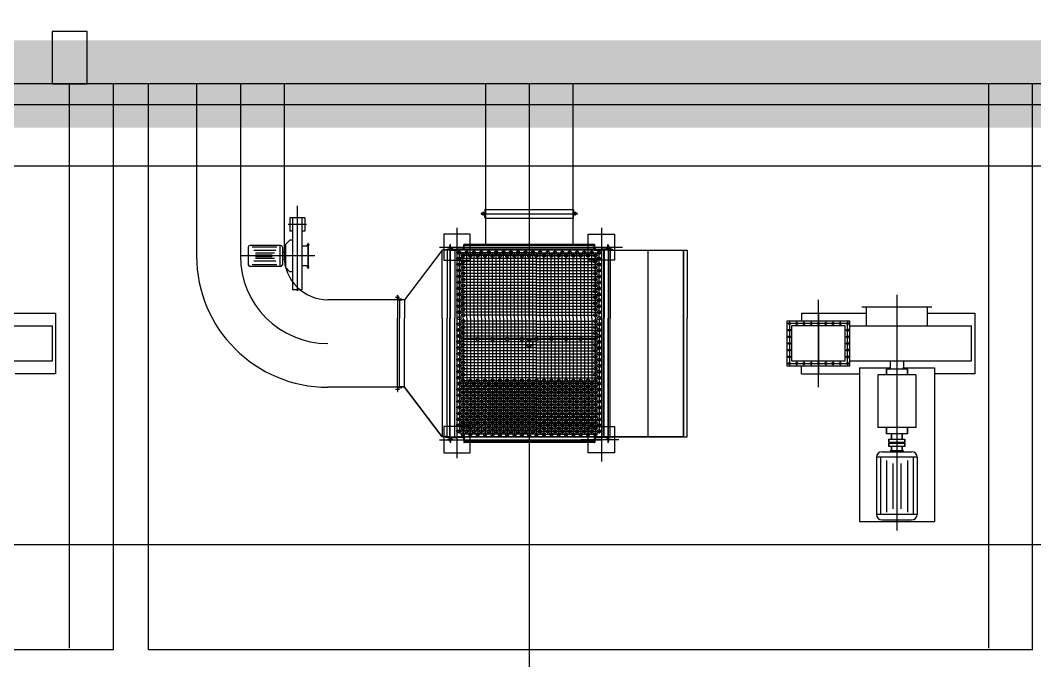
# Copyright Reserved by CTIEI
# Model space of a CAD drawing. Header units: metres. Extents: x -170 to 1091, y -90 to 504.
# Drawn here: x 188.39 to 199.98, y 76.11 to 83.43 of the extents above; entities that cross this region are included whole.
import ezdxf

# ---------------------------------------------------------------- set-up
doc = ezdxf.new("R2010")
doc.units = ezdxf.units.M
for name, pattern in [('PF_CENTER', [400, 250, -50, 50, -50]), ('PF_DASHED', [150, 100, -50]), ('PF_DIVIDE', [250, 100, -50, 0, -50, 0, -50])]:
    doc.linetypes.add(name, pattern=pattern)
for name, color, linetype in [('01', 7, 'CONTINUOUS'), ('02', 1, 'CONTINUOUS'), ('04', 2, 'PF_DASHED'), ('05', 4, 'PF_CENTER'), ('07', 6, 'PF_DIVIDE'), ('TKX', 3, 'CONTINUOUS')]:
    doc.layers.add(name, color=color, linetype=linetype)

msp = doc.modelspace()

# ---------------------------------------------------------------- linework, layer by layer
for p, q in [((198.8, 80.148, 0), (198, 80.148, 0)), ((198.05, 80.148, 0), (198.05, 79.935, 0)), ((198.75, 79.935, 0), (198.75, 80.148, 0)), ((187.364, 79.935, 0), (188.754, 79.935, 0)), ((197.864, 79.935, 0), (199.254, 79.935, 0)), ((198.325, 79.535, 0), (198.325, 79.442, 0)), ((198.475, 79.535, 0), (198.475, 79.442, 0)), ((198.52, 79.442, 0), (198.28, 79.442, 0)), ((198.28, 79.376, 0), (198.28, 79.442, 0)), ((198.28, 79.442, 0), (198.28, 79.376, 0)), ((198.325, 79.442, 0), (198.325, 79.465, 0)), ((198.475, 79.442, 0), (198.475, 79.465, 0)), ((198.52, 79.376, 0), (198.52, 79.442, 0)), ((198.52, 79.442, 0), (198.52, 79.376, 0)), ((198.182, 79.376, 0), (198.182, 78.777, 0)), ((198.617, 79.376, 0), (198.182, 79.376, 0)), ((198.617, 79.376, 0), (198.617, 78.777, 0)), ((198.617, 78.777, 0), (198.182, 78.777, 0)), ((198.28, 78.777, 0), (198.28, 78.704, 0)), ((198.28, 78.704, 0), (198.28, 78.777, 0)), ((198.52, 78.704, 0), (198.28, 78.704, 0)), ((198.34, 78.704, 0), (198.34, 78.642, 0)), ((198.34, 78.642, 0), (198.34, 78.704, 0)), ((198.46, 78.704, 0), (198.46, 78.642, 0)), ((198.46, 78.642, 0), (198.46, 78.704, 0)), ((198.52, 78.777, 0), (198.52, 78.704, 0)), ((198.52, 78.704, 0), (198.52, 78.777, 0)), ((198.31, 78.642, 0), (198.49, 78.642, 0)), ((198.31, 78.603, 0), (198.31, 78.642, 0)), ((198.31, 78.642, 0), (198.31, 78.603, 0)), ((198.49, 78.603, 0), (198.31, 78.603, 0)), ((198.31, 78.558, 0), (198.31, 78.597, 0)), ((198.31, 78.597, 0), (198.31, 78.558, 0)), ((198.31, 78.597, 0), (198.49, 78.597, 0)), ((198.34, 78.603, 0), (198.34, 78.597, 0)), ((198.34, 78.597, 0), (198.34, 78.603, 0)), ((198.46, 78.603, 0), (198.46, 78.597, 0)), ((198.46, 78.597, 0), (198.46, 78.603, 0)), ((198.49, 78.603, 0), (198.49, 78.642, 0)), ((198.49, 78.642, 0), (198.49, 78.603, 0)), ((198.49, 78.558, 0), (198.49, 78.597, 0)), ((198.49, 78.597, 0), (198.49, 78.558, 0)), ((198.231, 78.499, 0), (198.569, 78.499, 0)), ((198.49, 78.558, 0), (198.31, 78.558, 0)), ((198.34, 78.558, 0), (198.34, 78.51, 0)), ((198.34, 78.51, 0), (198.34, 78.558, 0)), ((198.46, 78.558, 0), (198.46, 78.51, 0)), ((198.46, 78.51, 0), (198.46, 78.558, 0)), ((198.632, 78.436, 0), (198.168, 78.436, 0)), ((198.168, 78.436, 0), (198.168, 77.782, 0)), ((198.632, 78.436, 0), (198.632, 77.782, 0)), ((198.632, 77.782, 0), (198.168, 77.782, 0)), ((198.231, 77.719, 0), (198.569, 77.719, 0))]:
    msp.add_line(p, q)
at = {"ltscale": 8}
for p, q in [((193.593, 79.791, 0), (193.463, 79.791, 0)), ((193.593, 79.781, 0), (193.463, 79.781, 0)), ((193.761, 79.791, 0), (193.631, 79.791, 0)), ((193.761, 79.781, 0), (193.631, 79.781, 0)), ((193.929, 79.791, 0), (193.799, 79.791, 0)), ((193.929, 79.781, 0), (193.799, 79.781, 0)), ((194.097, 79.791, 0), (193.967, 79.791, 0)), ((194.097, 79.781, 0), (193.967, 79.781, 0)), ((194.265, 79.791, 0), (194.135, 79.791, 0)), ((194.265, 79.781, 0), (194.135, 79.781, 0)), ((194.433, 79.791, 0), (194.303, 79.791, 0)), ((194.433, 79.781, 0), (194.303, 79.781, 0)), ((194.601, 79.791, 0), (194.471, 79.791, 0)), ((194.601, 79.781, 0), (194.471, 79.781, 0)), ((194.769, 79.791, 0), (194.639, 79.791, 0)), ((194.769, 79.781, 0), (194.639, 79.781, 0)), ((194.937, 79.791, 0), (194.807, 79.791, 0)), ((194.937, 79.781, 0), (194.807, 79.781, 0))]:
    msp.add_line(p, q, dxfattribs=at)
at = {"linetype": 'Continuous', "const_width": 1, "elevation": 0}
msp.add_lwpolyline([(165.7, 127.024), (280.5, 127.024), (280.5, 82.699), (165.7, 82.699)], close=True, dxfattribs=at)
at = {"elevation": 0}
msp.add_lwpolyline([(198.323, 78.51), (198.323, 78.499), (198.477, 78.499), (198.477, 78.51)], close=True, dxfattribs=at)
at = {"ltscale": 50}
msp.add_circle((194.2, 79.735, 0), 0.0358, dxfattribs=at)
for centre, start, end in [((198.231, 78.436, 0), 90, 180), ((198.569, 78.436, 0), 0, 90), ((198.231, 77.782, 0), 180, 270)]:
    msp.add_arc(centre, 0.063, start, end)
at = {"layer": '01', "ltscale": 8}
for p, q in [((190.4, 82.699, 0), (190.4, 80.735, 0)), ((191.4, 82.699, 0), (191.4, 80.735, 0)), ((193.7, 82.699, 0), (193.7, 80.867, 0)), ((194.7, 82.699, 0), (194.7, 80.867, 0)), ((193.694, 81.261, 0), (193.694, 81.229, 0)), ((193.7, 81.267, 0), (194.702, 81.267, 0)), ((194.706, 81.261, 0), (194.706, 81.229, 0)), ((191.636, 81.169, 0), (191.465, 81.169, 0)), ((191.465, 81.169, 0), (191.465, 81.018, 0)), ((191.495, 81.169, 0), (191.495, 80.348, 0)), ((191.604, 81.169, 0), (191.604, 80.348, 0)), ((191.636, 81.169, 0), (191.636, 81.018, 0)), ((193.65, 81.217, 0), (194.75, 81.217, 0)), ((193.7, 81.217, 0), (193.65, 81.217, 0)), ((193.7, 81.217, 0), (193.65, 81.217, 0)), ((193.656, 81.223, 0), (193.688, 81.223, 0)), ((193.656, 81.211, 0), (193.688, 81.211, 0)), ((193.694, 81.173, 0), (193.694, 81.205, 0)), ((193.7, 81.167, 0), (194.702, 81.167, 0)), ((194.7, 81.217, 0), (194.75, 81.217, 0)), ((194.7, 81.217, 0), (194.75, 81.217, 0)), ((194.706, 81.173, 0), (194.706, 81.205, 0)), ((194.744, 81.223, 0), (194.712, 81.223, 0)), ((194.744, 81.211, 0), (194.712, 81.211, 0)), ((191.495, 81.018, 0), (191.465, 81.018, 0)), ((191.495, 81.018, 0), (191.465, 81.018, 0)), ((191.636, 81.018, 0), (191.604, 81.018, 0)), ((191.415, 80.865, 0), (191.465, 80.915, 0)), ((191.495, 80.915, 0), (191.465, 80.915, 0)), ((193.225, 80.985, 0), (193.225, 80.685, 0)), ((193.525, 80.985, 0), (193.225, 80.985, 0)), ((193.525, 80.685, 0), (193.525, 80.985, 0)), ((194.875, 80.685, 0), (194.875, 80.985, 0)), ((194.875, 80.985, 0), (195.175, 80.985, 0)), ((195.175, 80.985, 0), (195.175, 80.685, 0)), ((190.991, 80.835, 0), (190.991, 80.635, 0)), ((191.36, 80.855, 0), (191.011, 80.855, 0)), ((191.35, 80.855, 0), (191.35, 80.615, 0)), ((191.381, 80.835, 0), (191.381, 80.635, 0)), ((191.415, 80.775, 0), (191.381, 80.775, 0)), ((191.415, 80.865, 0), (191.415, 80.605, 0)), ((191.676, 80.847, 0), (191.604, 80.847, 0)), ((191.672, 80.877, 0), (191.672, 80.593, 0)), ((191.676, 80.877, 0), (191.672, 80.877, 0)), ((191.676, 80.877, 0), (191.676, 80.593, 0)), ((193.204, 80.802, 0), (192.774, 80.235, 0)), ((193.205, 80.799, 0), (192.775, 80.232, 0)), ((193.244, 80.802, 0), (193.204, 80.802, 0)), ((193.205, 80.024, 0), (193.205, 80.799, 0)), ((193.264, 80.799, 0), (193.205, 80.799, 0)), ((193.294, 80.802, 0), (193.244, 80.802, 0)), ((193.249, 80.807, 0), (193.284, 80.807, 0)), ((193.264, 80.802, 0), (193.264, 80.024, 0)), ((193.289, 80.847, 0), (193.289, 80.813, 0)), ((193.294, 80.802, 0), (193.294, 80.852, 0)), ((193.294, 80.814, 0), (193.294, 80.024, 0)), ((193.297, 80.802, 0), (193.297, 80.867, 0)), ((193.297, 80.814, 0), (193.297, 80.024, 0)), ((193.297, 80.802, 0), (193.377, 80.802, 0)), ((193.306, 80.82, 0), (193.302, 80.863, 0)), ((193.316, 80.811, 0), (193.377, 80.811, 0)), ((193.35, 80.814, 0), (193.35, 80.024, 0)), ((193.438, 80.811, 0), (193.377, 80.811, 0)), ((193.457, 80.802, 0), (193.377, 80.802, 0)), ((193.448, 80.82, 0), (193.452, 80.863, 0)), ((194.943, 80.867, 0), (193.457, 80.867, 0)), ((193.457, 80.802, 0), (193.457, 80.867, 0)), ((194.943, 80.855, 0), (193.457, 80.855, 0)), ((194.943, 80.811, 0), (193.457, 80.811, 0)), ((194.943, 80.802, 0), (193.457, 80.802, 0)), ((194.943, 80.802, 0), (194.943, 80.867, 0)), ((194.943, 80.802, 0), (195.023, 80.802, 0)), ((194.952, 80.82, 0), (194.948, 80.863, 0)), ((194.962, 80.811, 0), (195.023, 80.811, 0)), ((195.084, 80.811, 0), (195.023, 80.811, 0)), ((195.103, 80.802, 0), (195.023, 80.802, 0)), ((195.05, 80.802, 0), (195.05, 80.024, 0)), ((195.094, 80.82, 0), (195.098, 80.863, 0)), ((195.103, 80.802, 0), (195.103, 80.867, 0)), ((195.103, 80.814, 0), (195.103, 80.024, 0)), ((195.106, 80.802, 0), (195.106, 80.852, 0)), ((195.106, 80.814, 0), (195.106, 80.024, 0)), ((195.106, 80.802, 0), (195.156, 80.802, 0)), ((195.111, 80.847, 0), (195.111, 80.813, 0)), ((195.151, 80.807, 0), (195.117, 80.807, 0)), ((195.126, 80.802, 0), (195.126, 80.024, 0)), ((195.126, 80.799, 0), (195.963, 80.799, 0)), ((195.156, 80.802, 0), (196.006, 80.802, 0)), ((195.556, 80.799, 0), (195.556, 78.671, 0)), ((195.963, 78.668, 0), (195.963, 80.802, 0)), ((195.966, 78.668, 0), (195.966, 80.802, 0)), ((196.006, 80.802, 0), (196.006, 80.024, 0)), ((191.415, 80.695, 0), (191.381, 80.695, 0)), ((193.225, 80.685, 0), (193.525, 80.685, 0)), ((195.175, 80.685, 0), (194.875, 80.685, 0)), ((191.36, 80.615, 0), (191.011, 80.615, 0)), ((191.415, 80.605, 0), (191.465, 80.555, 0)), ((191.495, 80.555, 0), (191.465, 80.555, 0)), ((191.676, 80.623, 0), (191.604, 80.623, 0)), ((191.676, 80.593, 0), (191.672, 80.593, 0)), ((191.604, 80.348, 0), (191.495, 80.348, 0)), ((192.774, 80.235, 0), (191.9, 80.235, 0)), ((192.694, 80.235, 0), (192.694, 80.285, 0)), ((192.694, 80.235, 0), (192.694, 80.024, 0)), ((192.694, 80.235, 0), (192.744, 80.235, 0)), ((192.774, 80.235, 0), (192.694, 80.235, 0)), ((192.699, 80.28, 0), (192.699, 80.246, 0)), ((192.739, 80.24, 0), (192.705, 80.24, 0)), ((192.719, 80.235, 0), (192.719, 80.024, 0)), ((192.775, 80.232, 0), (192.719, 80.232, 0)), ((192.774, 80.232, 0), (192.774, 80.024, 0)), ((188.25, 80.08, 0), (188.79, 80.08, 0)), ((188.79, 80.08, 0), (188.79, 79.39, 0)), ((197.31, 80.08, 0), (197.31, 79.99, 0)), ((197.31, 80.08, 0), (198.05, 80.08, 0)), ((198.75, 80.08, 0), (199.29, 80.08, 0)), ((199.29, 80.08, 0), (199.29, 79.39, 0)), ((192.694, 79.235, 0), (192.694, 80.024, 0)), ((192.719, 79.235, 0), (192.719, 80.024, 0)), ((192.774, 79.235, 0), (192.774, 80.024, 0)), ((193.205, 80.024, 0), (193.205, 78.671, 0)), ((193.264, 78.668, 0), (193.264, 80.024, 0)), ((193.294, 78.668, 0), (193.294, 80.024, 0)), ((193.297, 78.668, 0), (193.297, 80.024, 0)), ((193.35, 78.668, 0), (193.35, 80.024, 0)), ((195.05, 78.668, 0), (195.05, 80.024, 0)), ((195.103, 78.668, 0), (195.103, 80.024, 0)), ((195.106, 78.668, 0), (195.106, 80.024, 0)), ((195.126, 78.668, 0), (195.126, 80.024, 0)), ((196.006, 78.668, 0), (196.006, 80.024, 0)), ((197.864, 79.99, 0), (197.144, 79.99, 0)), ((197.144, 79.99, 0), (197.144, 79.48, 0)), ((197.864, 79.48, 0), (197.864, 79.99, 0)), ((188.754, 79.535, 0), (188.754, 79.935, 0)), ((197.81, 79.935, 0), (197.198, 79.935, 0)), ((197.198, 79.935, 0), (197.198, 79.535, 0)), ((197.81, 79.535, 0), (197.81, 79.935, 0)), ((199.254, 79.535, 0), (199.254, 79.935, 0)), ((197.198, 79.535, 0), (197.81, 79.535, 0)), ((188.79, 79.39, 0), (188.329, 79.39, 0)), ((197.144, 79.48, 0), (197.864, 79.48, 0)), ((197.31, 79.39, 0), (197.31, 79.48, 0)), ((197.31, 79.39, 0), (197.972, 79.39, 0)), ((197.972, 79.458, 0), (197.972, 77.7, 0)), ((197.972, 79.458, 0), (198.325, 79.458, 0)), ((198.475, 79.458, 0), (198.829, 79.458, 0)), ((198.829, 79.458, 0), (198.829, 77.7, 0)), ((199.29, 79.39, 0), (198.829, 79.39, 0)), ((192.774, 79.235, 0), (191.9, 79.235, 0)), ((192.694, 79.235, 0), (192.694, 79.185, 0)), ((192.774, 79.235, 0), (192.694, 79.235, 0)), ((192.694, 79.235, 0), (192.744, 79.235, 0)), ((192.699, 79.19, 0), (192.699, 79.225, 0)), ((192.739, 79.23, 0), (192.705, 79.23, 0)), ((192.775, 79.238, 0), (192.719, 79.238, 0)), ((193.204, 78.668, 0), (192.774, 79.235, 0)), ((193.205, 78.671, 0), (192.775, 79.238, 0)), ((193.225, 78.785, 0), (193.225, 78.485, 0)), ((193.525, 78.785, 0), (193.225, 78.785, 0)), ((193.525, 78.485, 0), (193.525, 78.785, 0)), ((194.875, 78.485, 0), (194.875, 78.785, 0)), ((194.875, 78.785, 0), (195.175, 78.785, 0)), ((195.175, 78.785, 0), (195.175, 78.485, 0)), ((193.244, 78.668, 0), (193.204, 78.668, 0)), ((193.264, 78.671, 0), (193.205, 78.671, 0)), ((193.294, 78.668, 0), (193.244, 78.668, 0)), ((193.249, 78.663, 0), (193.284, 78.663, 0)), ((193.289, 78.623, 0), (193.289, 78.658, 0)), ((193.294, 78.668, 0), (193.294, 78.618, 0)), ((193.297, 78.668, 0), (193.377, 78.668, 0)), ((193.297, 78.668, 0), (193.297, 78.603, 0)), ((193.306, 78.651, 0), (193.302, 78.608, 0)), ((193.316, 78.66, 0), (193.377, 78.66, 0)), ((193.457, 78.668, 0), (193.377, 78.668, 0)), ((193.438, 78.66, 0), (193.377, 78.66, 0)), ((193.448, 78.651, 0), (193.452, 78.608, 0)), ((195.405, 78.668, 0), (193.457, 78.668, 0)), ((193.457, 78.668, 0), (193.457, 78.603, 0)), ((194.943, 78.665, 0), (193.457, 78.665, 0)), ((194.943, 78.615, 0), (193.457, 78.615, 0)), ((194.943, 78.603, 0), (193.457, 78.603, 0)), ((194.943, 78.668, 0), (195.023, 78.668, 0)), ((194.943, 78.668, 0), (194.943, 78.603, 0)), ((194.952, 78.651, 0), (194.948, 78.608, 0)), ((194.962, 78.66, 0), (195.023, 78.66, 0)), ((195.103, 78.668, 0), (195.023, 78.668, 0)), ((195.084, 78.66, 0), (195.023, 78.66, 0)), ((195.094, 78.651, 0), (195.098, 78.608, 0)), ((195.103, 78.668, 0), (195.103, 78.603, 0)), ((195.106, 78.668, 0), (195.156, 78.668, 0)), ((195.106, 78.668, 0), (195.106, 78.618, 0)), ((195.111, 78.623, 0), (195.111, 78.658, 0)), ((195.151, 78.663, 0), (195.117, 78.663, 0)), ((195.126, 78.671, 0), (195.963, 78.671, 0)), ((195.156, 78.668, 0), (196.006, 78.668, 0)), ((193.225, 78.485, 0), (193.525, 78.485, 0)), ((195.175, 78.485, 0), (194.875, 78.485, 0)), ((197.972, 77.7, 0), (198.829, 77.7, 0))]:
    msp.add_line(p, q, dxfattribs=at)
at = {"layer": '01'}
for p, q in [((187.364, 79.535, 0), (188.754, 79.535, 0)), ((197.864, 79.535, 0), (199.254, 79.535, 0))]:
    msp.add_line(p, q, dxfattribs=at)
at = {"layer": '01', "ltscale": 8}
for centre, radius in [((193.402, 80.772, 0), 0.02), ((193.486, 80.772, 0), 0.02), ((193.57, 80.772, 0), 0.02), ((193.654, 80.772, 0), 0.02), ((193.738, 80.772, 0), 0.02), ((193.822, 80.772, 0), 0.02), ((193.906, 80.772, 0), 0.02), ((193.99, 80.772, 0), 0.02), ((194.074, 80.772, 0), 0.02), ((194.158, 80.772, 0), 0.02), ((194.242, 80.772, 0), 0.02), ((194.326, 80.772, 0), 0.02), ((194.41, 80.772, 0), 0.02), ((194.494, 80.772, 0), 0.02), ((194.578, 80.772, 0), 0.02), ((194.662, 80.772, 0), 0.02), ((194.746, 80.772, 0), 0.02), ((194.83, 80.772, 0), 0.02), ((194.914, 80.772, 0), 0.02), ((194.998, 80.772, 0), 0.02), ((193.402, 80.704, 0), 0.02), ((193.444, 80.738, 0), 0.02), ((193.444, 80.67, 0), 0.02), ((193.528, 80.738, 0), 0.02), ((193.612, 80.738, 0), 0.02), ((193.696, 80.738, 0), 0.02), ((193.78, 80.738, 0), 0.02), ((193.864, 80.738, 0), 0.02), ((193.948, 80.738, 0), 0.02), ((194.032, 80.738, 0), 0.02), ((194.116, 80.738, 0), 0.02), ((194.2, 80.738, 0), 0.02), ((194.284, 80.738, 0), 0.02), ((194.368, 80.738, 0), 0.02), ((194.452, 80.738, 0), 0.02), ((194.536, 80.738, 0), 0.02), ((194.62, 80.738, 0), 0.02), ((194.704, 80.738, 0), 0.02), ((194.788, 80.738, 0), 0.02), ((194.872, 80.738, 0), 0.02), ((194.956, 80.738, 0), 0.02), ((194.956, 80.67, 0), 0.02), ((194.998, 80.704, 0), 0.02), ((193.402, 80.636, 0), 0.02), ((193.402, 80.568, 0), 0.02), ((193.444, 80.602, 0), 0.02), ((193.444, 80.534, 0), 0.02), ((194.956, 80.602, 0), 0.02), ((194.956, 80.534, 0), 0.02), ((194.998, 80.636, 0), 0.02), ((194.998, 80.568, 0), 0.02), ((193.402, 80.5, 0), 0.02), ((193.402, 80.432, 0), 0.02), ((193.444, 80.466, 0), 0.02), ((194.956, 80.466, 0), 0.02), ((194.998, 80.5, 0), 0.02), ((194.998, 80.432, 0), 0.02), ((193.402, 80.364, 0), 0.02), ((193.402, 80.296, 0), 0.02), ((193.444, 80.398, 0), 0.02), ((193.444, 80.33, 0), 0.02), ((194.956, 80.398, 0), 0.02), ((194.956, 80.33, 0), 0.02), ((194.998, 80.364, 0), 0.02), ((194.998, 80.296, 0), 0.02), ((193.402, 80.228, 0), 0.02), ((193.444, 80.262, 0), 0.02), ((193.444, 80.194, 0), 0.02), ((194.956, 80.262, 0), 0.02), ((194.956, 80.194, 0), 0.02), ((194.998, 80.228, 0), 0.02), ((193.402, 80.16, 0), 0.02), ((193.402, 80.092, 0), 0.02), ((193.444, 80.126, 0), 0.02), ((194.956, 80.126, 0), 0.02), ((194.998, 80.16, 0), 0.02), ((194.998, 80.092, 0), 0.02), ((193.402, 80.024, 0), 0.02), ((193.402, 79.956, 0), 0.02), ((193.444, 80.058, 0), 0.02), ((193.444, 79.99, 0), 0.02), ((194.956, 80.058, 0), 0.02), ((194.956, 79.99, 0), 0.02), ((194.998, 80.024, 0), 0.02), ((194.998, 79.956, 0), 0.02), ((197.172, 79.963, 0), 0.012), ((197.255, 79.963, 0), 0.012), ((197.338, 79.963, 0), 0.012), ((197.421, 79.963, 0), 0.012), ((197.504, 79.963, 0), 0.012), ((197.587, 79.963, 0), 0.012), ((197.67, 79.963, 0), 0.012), ((197.753, 79.963, 0), 0.012), ((197.836, 79.963, 0), 0.012), ((193.402, 79.888, 0), 0.02), ((193.444, 79.922, 0), 0.02), ((193.444, 79.854, 0), 0.02), ((194.956, 79.922, 0), 0.02), ((194.956, 79.854, 0), 0.02), ((194.998, 79.888, 0), 0.02), ((197.172, 79.887, 0), 0.012), ((197.836, 79.887, 0), 0.012), ((193.402, 79.82, 0), 0.02), ((193.402, 79.752, 0), 0.02), ((193.444, 79.786, 0), 0.02), ((193.444, 79.718, 0), 0.02), ((193.612, 79.786, 0), 0.02), ((193.78, 79.786, 0), 0.02), ((193.948, 79.786, 0), 0.02), ((194.116, 79.786, 0), 0.02), ((194.284, 79.786, 0), 0.02), ((194.452, 79.786, 0), 0.02), ((194.62, 79.786, 0), 0.02), ((194.788, 79.786, 0), 0.02), ((194.956, 79.786, 0), 0.02), ((194.956, 79.718, 0), 0.02), ((194.998, 79.82, 0), 0.02), ((194.998, 79.752, 0), 0.02), ((197.172, 79.811, 0), 0.012), ((197.172, 79.735, 0), 0.012), ((197.836, 79.811, 0), 0.012), ((197.836, 79.735, 0), 0.012), ((193.402, 79.684, 0), 0.02), ((193.402, 79.616, 0), 0.02), ((193.444, 79.65, 0), 0.02), ((194.956, 79.65, 0), 0.02), ((194.998, 79.684, 0), 0.02), ((194.998, 79.616, 0), 0.02), ((197.172, 79.659, 0), 0.012), ((197.836, 79.659, 0), 0.012), ((193.402, 79.548, 0), 0.02), ((193.402, 79.48, 0), 0.02), ((193.444, 79.582, 0), 0.02), ((193.444, 79.514, 0), 0.02), ((194.956, 79.582, 0), 0.02), ((194.956, 79.514, 0), 0.02), ((194.998, 79.548, 0), 0.02), ((194.998, 79.48, 0), 0.02), ((197.172, 79.583, 0), 0.012), ((197.172, 79.507, 0), 0.012), ((197.255, 79.507, 0), 0.012), ((197.338, 79.507, 0), 0.012), ((197.421, 79.507, 0), 0.012), ((197.504, 79.507, 0), 0.012), ((197.587, 79.507, 0), 0.012), ((197.67, 79.507, 0), 0.012), ((197.753, 79.507, 0), 0.012), ((197.836, 79.583, 0), 0.012), ((197.836, 79.507, 0), 0.012), ((193.402, 79.412, 0), 0.02), ((193.444, 79.446, 0), 0.02), ((193.444, 79.378, 0), 0.02), ((194.956, 79.446, 0), 0.02), ((194.956, 79.378, 0), 0.02), ((194.998, 79.412, 0), 0.02), ((193.402, 79.344, 0), 0.02), ((193.402, 79.276, 0), 0.02), ((193.444, 79.31, 0), 0.02), ((193.486, 79.276, 0), 0.02), ((193.528, 79.31, 0), 0.02), ((193.57, 79.276, 0), 0.02), ((193.612, 79.31, 0), 0.02), ((193.654, 79.276, 0), 0.02), ((193.696, 79.31, 0), 0.02), ((193.738, 79.276, 0), 0.02), ((193.78, 79.31, 0), 0.02), ((193.822, 79.276, 0), 0.02), ((193.864, 79.31, 0), 0.02), ((193.906, 79.276, 0), 0.02), ((193.948, 79.31, 0), 0.02), ((193.99, 79.276, 0), 0.02), ((194.032, 79.31, 0), 0.02), ((194.074, 79.276, 0), 0.02), ((194.116, 79.31, 0), 0.02), ((194.158, 79.276, 0), 0.02), ((194.2, 79.31, 0), 0.02), ((194.242, 79.276, 0), 0.02), ((194.284, 79.31, 0), 0.02), ((194.326, 79.276, 0), 0.02), ((194.368, 79.31, 0), 0.02), ((194.41, 79.276, 0), 0.02), ((194.452, 79.31, 0), 0.02), ((194.494, 79.276, 0), 0.02), ((194.536, 79.31, 0), 0.02), ((194.578, 79.276, 0), 0.02), ((194.62, 79.31, 0), 0.02), ((194.662, 79.276, 0), 0.02), ((194.704, 79.31, 0), 0.02), ((194.746, 79.276, 0), 0.02), ((194.788, 79.31, 0), 0.02), ((194.83, 79.276, 0), 0.02), ((194.872, 79.31, 0), 0.02), ((194.914, 79.276, 0), 0.02), ((194.956, 79.31, 0), 0.02), ((194.998, 79.344, 0), 0.02), ((194.998, 79.276, 0), 0.02), ((193.402, 79.208, 0), 0.02), ((193.402, 79.14, 0), 0.02), ((193.444, 79.242, 0), 0.02), ((193.444, 79.174, 0), 0.02), ((193.486, 79.208, 0), 0.02), ((193.486, 79.14, 0), 0.02), ((193.528, 79.242, 0), 0.02), ((193.528, 79.174, 0), 0.02), ((193.57, 79.208, 0), 0.02), ((193.57, 79.14, 0), 0.02), ((193.612, 79.242, 0), 0.02), ((193.612, 79.174, 0), 0.02), ((193.654, 79.208, 0), 0.02), ((193.654, 79.14, 0), 0.02), ((193.696, 79.242, 0), 0.02), ((193.696, 79.174, 0), 0.02), ((193.738, 79.208, 0), 0.02), ((193.738, 79.14, 0), 0.02), ((193.78, 79.242, 0), 0.02), ((193.78, 79.174, 0), 0.02), ((193.822, 79.208, 0), 0.02), ((193.822, 79.14, 0), 0.02), ((193.864, 79.242, 0), 0.02), ((193.864, 79.174, 0), 0.02), ((193.906, 79.208, 0), 0.02), ((193.906, 79.14, 0), 0.02), ((193.948, 79.242, 0), 0.02), ((193.948, 79.174, 0), 0.02), ((193.99, 79.208, 0), 0.02), ((193.99, 79.14, 0), 0.02), ((194.032, 79.242, 0), 0.02), ((194.032, 79.174, 0), 0.02), ((194.074, 79.208, 0), 0.02), ((194.074, 79.14, 0), 0.02), ((194.116, 79.242, 0), 0.02), ((194.116, 79.174, 0), 0.02), ((194.158, 79.208, 0), 0.02), ((194.158, 79.14, 0), 0.02), ((194.2, 79.242, 0), 0.02), ((194.2, 79.174, 0), 0.02), ((194.242, 79.208, 0), 0.02), ((194.242, 79.14, 0), 0.02), ((194.284, 79.242, 0), 0.02), ((194.284, 79.174, 0), 0.02), ((194.326, 79.208, 0), 0.02), ((194.326, 79.14, 0), 0.02), ((194.368, 79.242, 0), 0.02), ((194.368, 79.174, 0), 0.02), ((194.41, 79.208, 0), 0.02), ((194.41, 79.14, 0), 0.02), ((194.452, 79.242, 0), 0.02), ((194.452, 79.174, 0), 0.02), ((194.494, 79.208, 0), 0.02), ((194.494, 79.14, 0), 0.02), ((194.536, 79.242, 0), 0.02), ((194.536, 79.174, 0), 0.02), ((194.578, 79.208, 0), 0.02), ((194.578, 79.14, 0), 0.02), ((194.62, 79.242, 0), 0.02), ((194.62, 79.174, 0), 0.02), ((194.662, 79.208, 0), 0.02), ((194.662, 79.14, 0), 0.02), ((194.704, 79.242, 0), 0.02), ((194.704, 79.174, 0), 0.02), ((194.746, 79.208, 0), 0.02), ((194.746, 79.14, 0), 0.02), ((194.788, 79.242, 0), 0.02), ((194.788, 79.174, 0), 0.02), ((194.83, 79.208, 0), 0.02), ((194.83, 79.14, 0), 0.02), ((194.872, 79.242, 0), 0.02), ((194.872, 79.174, 0), 0.02), ((194.914, 79.208, 0), 0.02), ((194.914, 79.14, 0), 0.02), ((194.956, 79.242, 0), 0.02), ((194.956, 79.174, 0), 0.02), ((194.998, 79.208, 0), 0.02), ((194.998, 79.14, 0), 0.02), ((193.402, 79.072, 0), 0.02), ((193.444, 79.106, 0), 0.02), ((193.444, 79.038, 0), 0.02), ((193.486, 79.072, 0), 0.02), ((193.528, 79.106, 0), 0.02), ((193.528, 79.038, 0), 0.02), ((193.57, 79.072, 0), 0.02), ((193.612, 79.106, 0), 0.02), ((193.612, 79.038, 0), 0.02), ((193.654, 79.072, 0), 0.02), ((193.696, 79.106, 0), 0.02), ((193.696, 79.038, 0), 0.02), ((193.738, 79.072, 0), 0.02), ((193.78, 79.106, 0), 0.02), ((193.78, 79.038, 0), 0.02), ((193.822, 79.072, 0), 0.02), ((193.864, 79.106, 0), 0.02), ((193.864, 79.038, 0), 0.02), ((193.906, 79.072, 0), 0.02), ((193.948, 79.106, 0), 0.02), ((193.948, 79.038, 0), 0.02), ((193.99, 79.072, 0), 0.02), ((194.032, 79.106, 0), 0.02), ((194.032, 79.038, 0), 0.02), ((194.074, 79.072, 0), 0.02), ((194.116, 79.106, 0), 0.02), ((194.116, 79.038, 0), 0.02), ((194.158, 79.072, 0), 0.02), ((194.2, 79.106, 0), 0.02), ((194.2, 79.038, 0), 0.02), ((194.242, 79.072, 0), 0.02), ((194.284, 79.106, 0), 0.02), ((194.284, 79.038, 0), 0.02), ((194.326, 79.072, 0), 0.02), ((194.368, 79.106, 0), 0.02), ((194.368, 79.038, 0), 0.02), ((194.41, 79.072, 0), 0.02), ((194.452, 79.106, 0), 0.02), ((194.452, 79.038, 0), 0.02), ((194.494, 79.072, 0), 0.02), ((194.536, 79.106, 0), 0.02), ((194.536, 79.038, 0), 0.02), ((194.578, 79.072, 0), 0.02), ((194.62, 79.106, 0), 0.02), ((194.62, 79.038, 0), 0.02), ((194.662, 79.072, 0), 0.02), ((194.704, 79.106, 0), 0.02), ((194.704, 79.038, 0), 0.02), ((194.746, 79.072, 0), 0.02), ((194.788, 79.106, 0), 0.02), ((194.788, 79.038, 0), 0.02), ((194.83, 79.072, 0), 0.02), ((194.872, 79.106, 0), 0.02), ((194.872, 79.038, 0), 0.02), ((194.914, 79.072, 0), 0.02), ((194.956, 79.106, 0), 0.02), ((194.956, 79.038, 0), 0.02), ((194.998, 79.072, 0), 0.02), ((193.402, 79.004, 0), 0.02), ((193.402, 78.936, 0), 0.02), ((193.444, 78.97, 0), 0.02), ((193.444, 78.902, 0), 0.02), ((193.486, 79.004, 0), 0.02), ((193.486, 78.936, 0), 0.02), ((193.528, 78.97, 0), 0.02), ((193.528, 78.902, 0), 0.02), ((193.57, 79.004, 0), 0.02), ((193.57, 78.936, 0), 0.02), ((193.612, 78.97, 0), 0.02), ((193.612, 78.902, 0), 0.02), ((193.654, 79.004, 0), 0.02), ((193.654, 78.936, 0), 0.02), ((193.696, 78.97, 0), 0.02), ((193.696, 78.902, 0), 0.02), ((193.738, 79.004, 0), 0.02), ((193.738, 78.936, 0), 0.02), ((193.78, 78.97, 0), 0.02), ((193.78, 78.902, 0), 0.02), ((193.822, 79.004, 0), 0.02), ((193.822, 78.936, 0), 0.02), ((193.864, 78.97, 0), 0.02), ((193.864, 78.902, 0), 0.02), ((193.906, 79.004, 0), 0.02), ((193.906, 78.936, 0), 0.02), ((193.948, 78.97, 0), 0.02), ((193.948, 78.902, 0), 0.02), ((193.99, 79.004, 0), 0.02), ((193.99, 78.936, 0), 0.02), ((194.032, 78.97, 0), 0.02), ((194.032, 78.902, 0), 0.02), ((194.074, 79.004, 0), 0.02), ((194.074, 78.936, 0), 0.02), ((194.116, 78.97, 0), 0.02), ((194.116, 78.902, 0), 0.02), ((194.158, 79.004, 0), 0.02), ((194.158, 78.936, 0), 0.02), ((194.2, 78.97, 0), 0.02), ((194.2, 78.902, 0), 0.02), ((194.242, 79.004, 0), 0.02), ((194.242, 78.936, 0), 0.02), ((194.284, 78.97, 0), 0.02), ((194.284, 78.902, 0), 0.02), ((194.326, 79.004, 0), 0.02), ((194.326, 78.936, 0), 0.02), ((194.368, 78.97, 0), 0.02), ((194.368, 78.902, 0), 0.02), ((194.41, 79.004, 0), 0.02), ((194.41, 78.936, 0), 0.02), ((194.452, 78.97, 0), 0.02), ((194.452, 78.902, 0), 0.02), ((194.494, 79.004, 0), 0.02), ((194.494, 78.936, 0), 0.02), ((194.536, 78.97, 0), 0.02), ((194.536, 78.902, 0), 0.02), ((194.578, 79.004, 0), 0.02), ((194.578, 78.936, 0), 0.02), ((194.62, 78.97, 0), 0.02), ((194.62, 78.902, 0), 0.02), ((194.662, 79.004, 0), 0.02), ((194.662, 78.936, 0), 0.02), ((194.704, 78.97, 0), 0.02), ((194.704, 78.902, 0), 0.02), ((194.746, 79.004, 0), 0.02), ((194.746, 78.936, 0), 0.02), ((194.788, 78.97, 0), 0.02), ((194.788, 78.902, 0), 0.02), ((194.83, 79.004, 0), 0.02), ((194.83, 78.936, 0), 0.02), ((194.872, 78.97, 0), 0.02), ((194.872, 78.902, 0), 0.02), ((194.914, 79.004, 0), 0.02), ((194.914, 78.936, 0), 0.02), ((194.956, 78.97, 0), 0.02), ((194.956, 78.902, 0), 0.02), ((194.998, 79.004, 0), 0.02), ((194.998, 78.936, 0), 0.02), ((193.402, 78.868, 0), 0.02), ((193.402, 78.8, 0), 0.02), ((193.444, 78.834, 0), 0.02), ((193.486, 78.868, 0), 0.02), ((193.486, 78.8, 0), 0.02), ((193.528, 78.834, 0), 0.02), ((193.57, 78.868, 0), 0.02), ((193.57, 78.8, 0), 0.02), ((193.612, 78.834, 0), 0.02), ((193.654, 78.868, 0), 0.02), ((193.654, 78.8, 0), 0.02), ((193.696, 78.834, 0), 0.02), ((193.738, 78.868, 0), 0.02), ((193.738, 78.8, 0), 0.02), ((193.78, 78.834, 0), 0.02), ((193.822, 78.868, 0), 0.02), ((193.822, 78.8, 0), 0.02), ((193.864, 78.834, 0), 0.02), ((193.906, 78.868, 0), 0.02), ((193.906, 78.8, 0), 0.02), ((193.948, 78.834, 0), 0.02), ((193.99, 78.868, 0), 0.02), ((193.99, 78.8, 0), 0.02), ((194.032, 78.834, 0), 0.02), ((194.074, 78.868, 0), 0.02), ((194.074, 78.8, 0), 0.02), ((194.116, 78.834, 0), 0.02), ((194.158, 78.868, 0), 0.02), ((194.158, 78.8, 0), 0.02), ((194.2, 78.834, 0), 0.02), ((194.242, 78.868, 0), 0.02), ((194.242, 78.8, 0), 0.02), ((194.284, 78.834, 0), 0.02), ((194.326, 78.868, 0), 0.02), ((194.326, 78.8, 0), 0.02), ((194.368, 78.834, 0), 0.02), ((194.41, 78.868, 0), 0.02), ((194.41, 78.8, 0), 0.02), ((194.452, 78.834, 0), 0.02), ((194.494, 78.868, 0), 0.02), ((194.494, 78.8, 0), 0.02), ((194.536, 78.834, 0), 0.02), ((194.578, 78.868, 0), 0.02), ((194.578, 78.8, 0), 0.02), ((194.62, 78.834, 0), 0.02), ((194.662, 78.868, 0), 0.02), ((194.662, 78.8, 0), 0.02), ((194.704, 78.834, 0), 0.02), ((194.746, 78.868, 0), 0.02), ((194.746, 78.8, 0), 0.02), ((194.788, 78.834, 0), 0.02), ((194.83, 78.868, 0), 0.02), ((194.83, 78.8, 0), 0.02), ((194.872, 78.834, 0), 0.02), ((194.914, 78.868, 0), 0.02), ((194.914, 78.8, 0), 0.02), ((194.956, 78.834, 0), 0.02), ((194.998, 78.868, 0), 0.02), ((194.998, 78.8, 0), 0.02), ((193.402, 78.732, 0), 0.02), ((193.444, 78.766, 0), 0.02), ((193.444, 78.698, 0), 0.02), ((193.486, 78.732, 0), 0.02), ((193.528, 78.766, 0), 0.02), ((193.528, 78.698, 0), 0.02), ((193.57, 78.732, 0), 0.02), ((193.612, 78.766, 0), 0.02), ((193.612, 78.698, 0), 0.02), ((193.654, 78.732, 0), 0.02), ((193.696, 78.766, 0), 0.02), ((193.696, 78.698, 0), 0.02), ((193.738, 78.732, 0), 0.02), ((193.78, 78.766, 0), 0.02), ((193.78, 78.698, 0), 0.02), ((193.822, 78.732, 0), 0.02), ((193.864, 78.766, 0), 0.02), ((193.864, 78.698, 0), 0.02), ((193.906, 78.732, 0), 0.02), ((193.948, 78.766, 0), 0.02), ((193.948, 78.698, 0), 0.02), ((193.99, 78.732, 0), 0.02), ((194.032, 78.766, 0), 0.02), ((194.032, 78.698, 0), 0.02), ((194.074, 78.732, 0), 0.02), ((194.116, 78.766, 0), 0.02), ((194.116, 78.698, 0), 0.02), ((194.158, 78.732, 0), 0.02), ((194.2, 78.766, 0), 0.02), ((194.2, 78.698, 0), 0.02), ((194.242, 78.732, 0), 0.02), ((194.284, 78.766, 0), 0.02), ((194.284, 78.698, 0), 0.02), ((194.326, 78.732, 0), 0.02), ((194.368, 78.766, 0), 0.02), ((194.368, 78.698, 0), 0.02), ((194.41, 78.732, 0), 0.02), ((194.452, 78.766, 0), 0.02), ((194.452, 78.698, 0), 0.02), ((194.494, 78.732, 0), 0.02), ((194.536, 78.766, 0), 0.02), ((194.536, 78.698, 0), 0.02), ((194.578, 78.732, 0), 0.02), ((194.62, 78.766, 0), 0.02), ((194.62, 78.698, 0), 0.02), ((194.662, 78.732, 0), 0.02), ((194.704, 78.766, 0), 0.02), ((194.704, 78.698, 0), 0.02), ((194.746, 78.732, 0), 0.02), ((194.788, 78.766, 0), 0.02), ((194.788, 78.698, 0), 0.02), ((194.83, 78.732, 0), 0.02), ((194.872, 78.766, 0), 0.02), ((194.872, 78.698, 0), 0.02), ((194.914, 78.732, 0), 0.02), ((194.956, 78.766, 0), 0.02), ((194.956, 78.698, 0), 0.02), ((194.998, 78.732, 0), 0.02)]:
    msp.add_circle(centre, radius, dxfattribs=at)
for centre, radius, start, end in [((193.699, 81.262, 0), 0.00499, 76.6899, 193.3101), ((194.701, 81.262, 0), 0.00499, 346.6899, 103.3101), ((193.655, 81.218, 0), 0.00499, 76.6899, 193.3101), ((193.655, 81.216, 0), 0.00499, 166.6899, 283.3101), ((193.688, 81.229, 0), 0.006, 270, 0), ((193.688, 81.205, 0), 0.006, 0, 90), ((193.699, 81.172, 0), 0.00499, 166.6899, 283.3101), ((194.701, 81.172, 0), 0.00499, 256.6899, 13.3101), ((194.712, 81.229, 0), 0.006, 180, 270), ((194.712, 81.205, 0), 0.006, 90, 180), ((194.745, 81.218, 0), 0.00499, 346.6899, 103.3101), ((194.745, 81.216, 0), 0.00499, 256.6899, 13.3101), ((191.011, 80.835, 0), 0.02, 90, 180), ((191.36, 80.835, 0), 0.02, 0, 90), ((193.248, 80.803, 0), 0.00416, 76.6899, 193.3101), ((193.284, 80.813, 0), 0.0055, 270, 0), ((193.293, 80.848, 0), 0.00416, 76.6899, 193.3101), ((193.297, 80.862, 0), 0.005, 5.71, 90), ((193.316, 80.821, 0), 0.01, 185.71, 270), ((193.438, 80.821, 0), 0.01, 270, 354.29), ((193.457, 80.862, 0), 0.005, 90, 174.29), ((194.943, 80.862, 0), 0.005, 5.71, 90), ((194.962, 80.821, 0), 0.01, 185.71, 270), ((195.084, 80.821, 0), 0.01, 270, 354.29), ((195.103, 80.862, 0), 0.005, 90, 174.29), ((195.107, 80.848, 0), 0.00416, 346.6899, 103.3101), ((195.117, 80.813, 0), 0.0055, 180, 270), ((195.152, 80.803, 0), 0.00416, 346.6899, 103.3101), ((191.9, 80.735, 0), 1.5, 180, 270), ((191.9, 80.735, 0), 0.5, 180, 270), ((191.011, 80.635, 0), 0.02, 180, 270), ((191.36, 80.635, 0), 0.02, 270, 0), ((192.695, 80.281, 0), 0.00416, 346.6899, 103.3101), ((192.705, 80.246, 0), 0.0055, 180, 270), ((192.74, 80.236, 0), 0.00416, 346.6899, 103.3101), ((192.695, 79.189, 0), 0.00416, 256.6899, 13.3101), ((192.705, 79.225, 0), 0.0055, 90, 180), ((192.74, 79.234, 0), 0.00416, 256.6899, 13.3101), ((193.248, 78.667, 0), 0.00416, 166.6899, 283.3101), ((193.284, 78.658, 0), 0.0055, 0, 90), ((193.293, 78.622, 0), 0.00416, 166.6899, 283.3101), ((193.297, 78.608, 0), 0.005, 270, 354.29), ((193.316, 78.65, 0), 0.01, 90, 174.29), ((193.438, 78.65, 0), 0.01, 5.71, 90), ((193.457, 78.608, 0), 0.005, 185.71, 270), ((194.943, 78.608, 0), 0.005, 270, 354.29), ((194.962, 78.65, 0), 0.01, 90, 174.29), ((195.084, 78.65, 0), 0.01, 5.71, 90), ((195.103, 78.608, 0), 0.005, 185.71, 270), ((195.107, 78.622, 0), 0.00416, 256.6899, 13.3101), ((195.117, 78.658, 0), 0.0055, 90, 180), ((195.152, 78.667, 0), 0.00416, 256.6899, 13.3101)]:
    msp.add_arc(centre, radius, start, end, dxfattribs=at)
at = {"layer": '01'}
msp.add_arc((198.569, 77.782, 0), 0.063, 270, 0, dxfattribs=at)
at = {"layer": '01', "ltscale": 8}
for p in [(193.7, 81.217, 0), (193.7, 81.217, 0), (194.7, 81.217, 0), (194.7, 81.217, 0), (193.294, 80.802, 0), (195.106, 80.802, 0), (192.694, 80.235, 0), (192.694, 79.235, 0), (193.294, 78.668, 0), (195.106, 78.668, 0)]:
    msp.add_point(p, dxfattribs=at)
at = {"layer": '02', "ltscale": 8}
for p, q in [((189.45, 76.235), (189.45, 82.699, 0)), ((189.85, 76.235), (189.85, 82.699, 0)), ((199.95, 76.235), (199.95, 82.699, 0)), ((191.318, 80.835, 0), (191.034, 80.835, 0)), ((191.304, 80.795, 0), (191.055, 80.795, 0)), ((191.304, 80.675, 0), (191.055, 80.675, 0)), ((191.292, 80.765, 0), (191.072, 80.765, 0)), ((191.292, 80.705, 0), (191.072, 80.705, 0)), ((191.264, 80.745, 0), (191.073, 80.745, 0)), ((191.264, 80.725, 0), (191.073, 80.725, 0)), ((191.318, 80.635, 0), (191.034, 80.635, 0)), ((189.45, 76.235), (179.35, 76.235, 0)), ((199.95, 76.235, 0), (189.85, 76.235))]:
    msp.add_line(p, q, dxfattribs=at)
at = {"layer": '02'}
for p, q in [((198.214, 78.431, 0), (198.214, 77.777, 0)), ((198.28, 78.399, 0), (198.28, 77.809, 0)), ((198.355, 78.363, 0), (198.355, 77.845, 0)), ((198.445, 78.363, 0), (198.445, 77.845, 0)), ((198.52, 78.399, 0), (198.52, 77.809, 0)), ((198.586, 78.431, 0), (198.586, 77.777, 0))]:
    msp.add_line(p, q, dxfattribs=at)
at = {"layer": '04', "ltscale": 8}
for p in [(195.056, 80.814, 0), (195.056, 78.668, 0)]:
    msp.add_line(p, (195.056, 80.024, 0), dxfattribs=at)
at = {"layer": '05', "ltscale": 8}
for p, q in [((188.95, 76.254), (188.95, 82.699)), ((188.95, 76.254), (188.95, 82.699)), ((190.9, 82.699), (190.9, 80.735)), ((194.2, 82.699, 0), (194.2, 75.201, 0)), ((199.45, 76.254), (199.45, 82.699)), ((191.55, 81.307, 0), (191.55, 80.337, 0)), ((191.55, 81.187, 0), (191.55, 81, 0)), ((193.675, 81.237, 0), (193.675, 81.2, 0)), ((193.675, 81.198, 0), (193.675, 81.234, 0)), ((194.725, 81.237, 0), (194.725, 81.2, 0)), ((194.725, 81.198, 0), (194.725, 81.234, 0)), ((191.655, 81.093, 0), (191.445, 81.093, 0)), ((193.375, 81.055, 0), (193.375, 80.623, 0)), ((195.025, 81.055, 0), (195.025, 80.623, 0)), ((191.689, 80.862, 0), (191.66, 80.862, 0)), ((193.177, 80.835, 0), (195.266, 80.835, 0)), ((193.267, 80.827, 0), (193.326, 80.827, 0)), ((193.402, 80.024, 0), (193.402, 80.797, 0)), ((193.486, 80.024, 0), (193.486, 80.797, 0)), ((193.57, 80.024, 0), (193.57, 80.797, 0)), ((193.654, 80.024, 0), (193.654, 80.797, 0)), ((193.738, 80.024, 0), (193.738, 80.797, 0)), ((193.822, 80.024, 0), (193.822, 80.797, 0)), ((193.906, 80.024, 0), (193.906, 80.797, 0)), ((193.99, 80.024, 0), (193.99, 80.797, 0)), ((194.074, 80.024, 0), (194.074, 80.797, 0)), ((194.158, 80.024, 0), (194.158, 80.797, 0)), ((194.242, 80.024, 0), (194.242, 80.797, 0)), ((194.326, 80.024, 0), (194.326, 80.797, 0)), ((194.41, 80.024, 0), (194.41, 80.797, 0)), ((194.494, 80.024, 0), (194.494, 80.797, 0)), ((194.578, 80.024, 0), (194.578, 80.797, 0)), ((194.662, 80.024, 0), (194.662, 80.797, 0)), ((194.746, 80.024, 0), (194.746, 80.797, 0)), ((194.83, 80.024, 0), (194.83, 80.797, 0)), ((194.914, 80.024, 0), (194.914, 80.797, 0)), ((194.998, 80.024, 0), (194.998, 80.797, 0)), ((195.025, 80.835, 0), (195.025, 78.386, 0)), ((195.076, 80.827, 0), (195.135, 80.827, 0)), ((191.75, 80.735, 0), (190.902, 80.735, 0)), ((194.284, 80.772, 0), (193.365, 80.772, 0)), ((194.284, 80.704, 0), (193.365, 80.704, 0)), ((194.284, 80.738, 0), (193.42, 80.738, 0)), ((194.284, 80.67, 0), (193.42, 80.67, 0)), ((193.444, 80.024, 0), (193.444, 80.763, 0)), ((193.528, 80.024, 0), (193.528, 80.763, 0)), ((193.612, 80.024, 0), (193.612, 80.763, 0)), ((193.696, 80.024, 0), (193.696, 80.763, 0)), ((193.78, 80.024, 0), (193.78, 80.763, 0)), ((193.864, 80.024, 0), (193.864, 80.763, 0)), ((193.948, 80.024, 0), (193.948, 80.763, 0)), ((194.032, 80.024, 0), (194.032, 80.763, 0)), ((194.116, 80.024, 0), (194.116, 80.763, 0)), ((194.2, 80.024, 0), (194.2, 80.763, 0)), ((194.284, 80.772, 0), (195.023, 80.772, 0)), ((194.284, 78.673, 0), (194.284, 80.763, 0)), ((194.284, 80.738, 0), (194.981, 80.738, 0)), ((194.284, 80.704, 0), (195.023, 80.704, 0)), ((194.284, 80.67, 0), (194.981, 80.67, 0)), ((194.368, 80.024, 0), (194.368, 80.763, 0)), ((194.452, 80.024, 0), (194.452, 80.763, 0)), ((194.536, 80.024, 0), (194.536, 80.763, 0)), ((194.62, 80.024, 0), (194.62, 80.763, 0)), ((194.704, 80.024, 0), (194.704, 80.763, 0)), ((194.788, 80.024, 0), (194.788, 80.763, 0)), ((194.872, 80.024, 0), (194.872, 80.763, 0)), ((194.956, 80.024, 0), (194.956, 80.763, 0)), ((191.688, 80.608, 0), (191.659, 80.608, 0)), ((194.284, 80.636, 0), (193.365, 80.636, 0)), ((194.284, 80.568, 0), (193.365, 80.568, 0)), ((193.375, 80.623, 0), (193.375, 78.423, 0)), ((194.284, 80.602, 0), (193.42, 80.602, 0)), ((194.284, 80.636, 0), (195.023, 80.636, 0)), ((194.284, 80.602, 0), (194.981, 80.602, 0)), ((194.284, 80.568, 0), (195.023, 80.568, 0)), ((194.284, 80.5, 0), (193.365, 80.5, 0)), ((194.284, 80.432, 0), (193.365, 80.432, 0)), ((194.284, 80.534, 0), (193.42, 80.534, 0)), ((194.284, 80.466, 0), (193.42, 80.466, 0)), ((194.284, 80.534, 0), (194.981, 80.534, 0)), ((194.284, 80.5, 0), (195.023, 80.5, 0)), ((194.284, 80.466, 0), (194.981, 80.466, 0)), ((194.284, 80.432, 0), (195.023, 80.432, 0)), ((194.284, 80.364, 0), (193.365, 80.364, 0)), ((194.284, 80.398, 0), (193.42, 80.398, 0)), ((194.284, 80.33, 0), (193.42, 80.33, 0)), ((194.284, 80.398, 0), (194.981, 80.398, 0)), ((194.284, 80.364, 0), (195.023, 80.364, 0)), ((194.284, 80.33, 0), (194.981, 80.33, 0)), ((192.717, 80.26, 0), (192.671, 80.26, 0)), ((194.284, 80.296, 0), (193.365, 80.296, 0)), ((194.284, 80.228, 0), (193.365, 80.228, 0)), ((194.284, 80.262, 0), (193.42, 80.262, 0)), ((194.284, 80.296, 0), (195.023, 80.296, 0)), ((194.284, 80.262, 0), (194.981, 80.262, 0)), ((194.284, 80.228, 0), (195.023, 80.228, 0)), ((197.504, 79.235, 0), (197.504, 80.235, 0)), ((198.4, 80.29, 0), (198.4, 77.599, 0)), ((194.284, 80.16, 0), (193.365, 80.16, 0)), ((194.284, 80.092, 0), (193.365, 80.092, 0)), ((194.284, 80.194, 0), (193.42, 80.194, 0)), ((194.284, 80.126, 0), (193.42, 80.126, 0)), ((194.284, 80.194, 0), (194.981, 80.194, 0)), ((194.284, 80.16, 0), (195.023, 80.16, 0)), ((194.284, 80.126, 0), (194.981, 80.126, 0)), ((194.284, 80.092, 0), (195.023, 80.092, 0)), ((197.504, 79.37, 0), (197.504, 80.101, 0)), ((197.504, 80.08, 0), (197.504, 79.391, 0)), ((193.402, 80.024, 0), (193.402, 78.707, 0)), ((194.284, 80.058, 0), (193.42, 80.058, 0)), ((194.284, 79.99, 0), (193.42, 79.99, 0)), ((193.444, 80.024, 0), (193.444, 78.673, 0)), ((193.486, 80.024, 0), (193.486, 78.707, 0)), ((193.528, 80.024, 0), (193.528, 78.673, 0)), ((193.57, 80.024, 0), (193.57, 78.707, 0)), ((193.612, 80.024, 0), (193.612, 78.673, 0)), ((193.654, 80.024, 0), (193.654, 78.707, 0)), ((193.696, 80.024, 0), (193.696, 78.673, 0)), ((193.738, 80.024, 0), (193.738, 78.707, 0)), ((193.78, 80.024, 0), (193.78, 78.673, 0)), ((193.822, 80.024, 0), (193.822, 78.707, 0)), ((193.864, 80.024, 0), (193.864, 78.673, 0)), ((193.906, 80.024, 0), (193.906, 78.707, 0)), ((193.948, 80.024, 0), (193.948, 78.673, 0)), ((193.99, 80.024, 0), (193.99, 78.707, 0)), ((194.032, 80.024, 0), (194.032, 78.673, 0)), ((194.074, 80.024, 0), (194.074, 78.707, 0)), ((194.116, 80.024, 0), (194.116, 78.673, 0)), ((194.158, 80.024, 0), (194.158, 78.707, 0)), ((194.242, 80.024, 0), (194.242, 78.707, 0)), ((194.284, 80.058, 0), (194.981, 80.058, 0)), ((194.284, 79.99, 0), (194.981, 79.99, 0)), ((194.326, 80.024, 0), (194.326, 78.707, 0)), ((194.368, 80.024, 0), (194.368, 78.673, 0)), ((194.41, 80.024, 0), (194.41, 78.707, 0)), ((194.452, 80.024, 0), (194.452, 78.673, 0)), ((194.494, 80.024, 0), (194.494, 78.707, 0)), ((194.536, 80.024, 0), (194.536, 78.673, 0)), ((194.578, 80.024, 0), (194.578, 78.707, 0)), ((194.62, 80.024, 0), (194.62, 78.673, 0)), ((194.662, 80.024, 0), (194.662, 78.707, 0)), ((194.704, 80.024, 0), (194.704, 78.673, 0)), ((194.746, 80.024, 0), (194.746, 78.707, 0)), ((194.788, 80.024, 0), (194.788, 78.673, 0)), ((194.83, 80.024, 0), (194.83, 78.707, 0)), ((194.872, 80.024, 0), (194.872, 78.673, 0)), ((194.914, 80.024, 0), (194.914, 78.707, 0)), ((194.956, 80.024, 0), (194.956, 78.673, 0)), ((194.998, 80.024, 0), (194.998, 78.707, 0)), ((197.172, 79.986, 0), (197.172, 79.94, 0)), ((197.172, 79.97, 0), (197.172, 79.957, 0)), ((197.255, 79.986, 0), (197.255, 79.94, 0)), ((197.255, 79.97, 0), (197.255, 79.957, 0)), ((197.338, 79.986, 0), (197.338, 79.94, 0)), ((197.338, 79.97, 0), (197.338, 79.957, 0)), ((197.421, 79.986, 0), (197.421, 79.94, 0)), ((197.421, 79.97, 0), (197.421, 79.957, 0)), ((197.504, 79.986, 0), (197.504, 79.94, 0)), ((197.504, 79.97, 0), (197.504, 79.957, 0)), ((197.587, 79.986, 0), (197.587, 79.94, 0)), ((197.587, 79.97, 0), (197.587, 79.957, 0)), ((197.67, 79.986, 0), (197.67, 79.94, 0)), ((197.67, 79.97, 0), (197.67, 79.957, 0)), ((197.753, 79.986, 0), (197.753, 79.94, 0)), ((197.753, 79.97, 0), (197.753, 79.957, 0)), ((197.836, 79.986, 0), (197.836, 79.94, 0)), ((197.836, 79.97, 0), (197.836, 79.957, 0)), ((194.284, 79.956, 0), (193.365, 79.956, 0)), ((194.284, 79.888, 0), (193.365, 79.888, 0)), ((194.284, 79.922, 0), (193.42, 79.922, 0)), ((194.284, 79.854, 0), (193.42, 79.854, 0)), ((194.284, 79.956, 0), (195.023, 79.956, 0)), ((194.284, 79.922, 0), (194.981, 79.922, 0)), ((194.284, 79.888, 0), (195.023, 79.888, 0)), ((194.284, 79.854, 0), (194.981, 79.854, 0)), ((197.155, 79.963, 0), (197.189, 79.963, 0)), ((197.155, 79.887, 0), (197.189, 79.887, 0)), ((197.179, 79.963, 0), (197.165, 79.963, 0)), ((197.179, 79.887, 0), (197.165, 79.887, 0)), ((197.836, 79.963, 0), (197.172, 79.963, 0)), ((197.172, 79.963, 0), (197.172, 79.507, 0)), ((197.172, 79.91, 0), (197.172, 79.864, 0)), ((197.172, 79.894, 0), (197.172, 79.881, 0)), ((197.238, 79.963, 0), (197.272, 79.963, 0)), ((197.262, 79.963, 0), (197.248, 79.963, 0)), ((197.321, 79.963, 0), (197.355, 79.963, 0)), ((197.345, 79.963, 0), (197.331, 79.963, 0)), ((197.404, 79.963, 0), (197.438, 79.963, 0)), ((197.428, 79.963, 0), (197.414, 79.963, 0)), ((197.487, 79.963, 0), (197.521, 79.963, 0)), ((197.511, 79.963, 0), (197.497, 79.963, 0)), ((197.57, 79.963, 0), (197.604, 79.963, 0)), ((197.594, 79.963, 0), (197.58, 79.963, 0)), ((197.653, 79.963, 0), (197.687, 79.963, 0)), ((197.677, 79.963, 0), (197.663, 79.963, 0)), ((197.736, 79.963, 0), (197.77, 79.963, 0)), ((197.76, 79.963, 0), (197.746, 79.963, 0)), ((197.819, 79.963, 0), (197.853, 79.963, 0)), ((197.819, 79.887, 0), (197.853, 79.887, 0)), ((197.843, 79.963, 0), (197.829, 79.963, 0)), ((197.843, 79.887, 0), (197.829, 79.887, 0)), ((197.836, 79.507, 0), (197.836, 79.963, 0)), ((197.836, 79.91, 0), (197.836, 79.864, 0)), ((197.836, 79.894, 0), (197.836, 79.881, 0)), ((194.284, 79.82, 0), (193.365, 79.82, 0)), ((194.284, 79.752, 0), (193.365, 79.752, 0)), ((194.284, 79.786, 0), (193.42, 79.786, 0)), ((194.284, 79.82, 0), (195.023, 79.82, 0)), ((194.284, 79.786, 0), (194.981, 79.786, 0)), ((194.284, 79.752, 0), (195.023, 79.752, 0)), ((197.155, 79.811, 0), (197.189, 79.811, 0)), ((197.155, 79.735, 0), (197.189, 79.735, 0)), ((197.179, 79.811, 0), (197.165, 79.811, 0)), ((197.179, 79.735, 0), (197.165, 79.735, 0)), ((197.172, 79.834, 0), (197.172, 79.788, 0)), ((197.172, 79.818, 0), (197.172, 79.805, 0)), ((197.172, 79.758, 0), (197.172, 79.712, 0)), ((197.172, 79.742, 0), (197.172, 79.729, 0)), ((197.819, 79.811, 0), (197.853, 79.811, 0)), ((197.819, 79.735, 0), (197.853, 79.735, 0)), ((197.843, 79.811, 0), (197.829, 79.811, 0)), ((197.843, 79.735, 0), (197.829, 79.735, 0)), ((197.836, 79.834, 0), (197.836, 79.788, 0)), ((197.836, 79.818, 0), (197.836, 79.805, 0)), ((197.836, 79.758, 0), (197.836, 79.712, 0)), ((197.836, 79.742, 0), (197.836, 79.729, 0)), ((194.284, 79.684, 0), (193.365, 79.684, 0)), ((194.284, 79.616, 0), (193.365, 79.616, 0)), ((194.284, 79.718, 0), (193.42, 79.718, 0)), ((194.284, 79.65, 0), (193.42, 79.65, 0)), ((194.284, 79.718, 0), (194.981, 79.718, 0)), ((194.284, 79.684, 0), (195.023, 79.684, 0)), ((194.284, 79.65, 0), (194.981, 79.65, 0)), ((194.284, 79.616, 0), (195.023, 79.616, 0)), ((197.155, 79.659, 0), (197.189, 79.659, 0)), ((197.179, 79.659, 0), (197.165, 79.659, 0)), ((197.172, 79.682, 0), (197.172, 79.636, 0)), ((197.172, 79.666, 0), (197.172, 79.653, 0)), ((197.819, 79.659, 0), (197.853, 79.659, 0)), ((197.843, 79.659, 0), (197.829, 79.659, 0)), ((197.836, 79.682, 0), (197.836, 79.636, 0)), ((197.836, 79.666, 0), (197.836, 79.653, 0)), ((194.284, 79.548, 0), (193.365, 79.548, 0)), ((194.284, 79.582, 0), (193.42, 79.582, 0)), ((194.284, 79.514, 0), (193.42, 79.514, 0)), ((194.284, 79.582, 0), (194.981, 79.582, 0)), ((194.284, 79.548, 0), (195.023, 79.548, 0)), ((194.284, 79.514, 0), (194.981, 79.514, 0)), ((197.155, 79.583, 0), (197.189, 79.583, 0)), ((197.155, 79.507, 0), (197.189, 79.507, 0)), ((197.179, 79.583, 0), (197.165, 79.583, 0)), ((197.179, 79.507, 0), (197.165, 79.507, 0)), ((197.172, 79.606, 0), (197.172, 79.56, 0)), ((197.172, 79.59, 0), (197.172, 79.577, 0)), ((197.172, 79.53, 0), (197.172, 79.484, 0)), ((197.172, 79.514, 0), (197.172, 79.501, 0)), ((197.172, 79.507, 0), (197.836, 79.507, 0)), ((197.238, 79.507, 0), (197.272, 79.507, 0)), ((197.262, 79.507, 0), (197.248, 79.507, 0)), ((197.255, 79.53, 0), (197.255, 79.484, 0)), ((197.255, 79.514, 0), (197.255, 79.501, 0)), ((197.321, 79.507, 0), (197.355, 79.507, 0)), ((197.345, 79.507, 0), (197.331, 79.507, 0)), ((197.338, 79.53, 0), (197.338, 79.484, 0)), ((197.338, 79.514, 0), (197.338, 79.501, 0)), ((197.404, 79.507, 0), (197.438, 79.507, 0)), ((197.428, 79.507, 0), (197.414, 79.507, 0)), ((197.421, 79.53, 0), (197.421, 79.484, 0)), ((197.421, 79.514, 0), (197.421, 79.501, 0)), ((197.487, 79.507, 0), (197.521, 79.507, 0)), ((197.511, 79.507, 0), (197.497, 79.507, 0)), ((197.504, 79.53, 0), (197.504, 79.484, 0)), ((197.504, 79.514, 0), (197.504, 79.501, 0)), ((197.57, 79.507, 0), (197.604, 79.507, 0)), ((197.594, 79.507, 0), (197.58, 79.507, 0)), ((197.587, 79.53, 0), (197.587, 79.484, 0)), ((197.587, 79.514, 0), (197.587, 79.501, 0)), ((197.653, 79.507, 0), (197.687, 79.507, 0)), ((197.677, 79.507, 0), (197.663, 79.507, 0)), ((197.67, 79.53, 0), (197.67, 79.484, 0)), ((197.67, 79.514, 0), (197.67, 79.501, 0)), ((197.736, 79.507, 0), (197.77, 79.507, 0)), ((197.76, 79.507, 0), (197.746, 79.507, 0)), ((197.753, 79.53, 0), (197.753, 79.484, 0)), ((197.753, 79.514, 0), (197.753, 79.501, 0)), ((197.819, 79.583, 0), (197.853, 79.583, 0)), ((197.819, 79.507, 0), (197.853, 79.507, 0)), ((197.843, 79.583, 0), (197.829, 79.583, 0)), ((197.843, 79.507, 0), (197.829, 79.507, 0)), ((197.836, 79.606, 0), (197.836, 79.56, 0)), ((197.836, 79.59, 0), (197.836, 79.577, 0)), ((197.836, 79.53, 0), (197.836, 79.484, 0)), ((197.836, 79.514, 0), (197.836, 79.501, 0)), ((194.284, 79.48, 0), (193.365, 79.48, 0)), ((194.284, 79.412, 0), (193.365, 79.412, 0)), ((194.284, 79.446, 0), (193.42, 79.446, 0)), ((194.284, 79.48, 0), (195.023, 79.48, 0)), ((194.284, 79.446, 0), (194.981, 79.446, 0)), ((194.284, 79.412, 0), (195.023, 79.412, 0)), ((194.284, 79.344, 0), (193.365, 79.344, 0)), ((193.377, 79.276, 0), (195.023, 79.276, 0)), ((194.284, 79.378, 0), (193.42, 79.378, 0)), ((194.284, 79.31, 0), (193.42, 79.31, 0)), ((194.284, 79.378, 0), (194.981, 79.378, 0)), ((194.284, 79.344, 0), (195.023, 79.344, 0)), ((194.284, 79.31, 0), (194.981, 79.31, 0)), ((192.717, 79.21, 0), (192.671, 79.21, 0)), ((194.284, 79.208, 0), (193.365, 79.208, 0)), ((194.284, 79.242, 0), (193.42, 79.242, 0)), ((194.284, 79.174, 0), (193.42, 79.174, 0)), ((194.284, 79.242, 0), (194.981, 79.242, 0)), ((194.284, 79.208, 0), (195.023, 79.208, 0)), ((194.284, 79.174, 0), (194.981, 79.174, 0)), ((194.284, 79.14, 0), (193.365, 79.14, 0)), ((194.284, 79.072, 0), (193.365, 79.072, 0)), ((194.284, 79.106, 0), (193.42, 79.106, 0)), ((194.284, 79.038, 0), (193.42, 79.038, 0)), ((194.284, 79.14, 0), (195.023, 79.14, 0)), ((194.284, 79.106, 0), (194.981, 79.106, 0)), ((194.284, 79.072, 0), (195.023, 79.072, 0)), ((194.284, 79.038, 0), (194.981, 79.038, 0)), ((194.284, 79.004, 0), (193.365, 79.004, 0)), ((194.284, 78.936, 0), (193.365, 78.936, 0)), ((194.284, 78.97, 0), (193.42, 78.97, 0)), ((194.284, 78.97, 0), (193.42, 78.97, 0)), ((194.284, 79.004, 0), (195.023, 79.004, 0)), ((194.284, 78.97, 0), (194.981, 78.97, 0)), ((194.284, 78.936, 0), (195.023, 78.936, 0)), ((194.284, 78.868, 0), (193.365, 78.868, 0)), ((194.284, 78.902, 0), (193.42, 78.902, 0)), ((194.284, 78.834, 0), (193.42, 78.834, 0)), ((194.284, 78.834, 0), (193.42, 78.834, 0)), ((194.284, 78.902, 0), (194.981, 78.902, 0)), ((194.284, 78.868, 0), (195.023, 78.868, 0)), ((194.284, 78.834, 0), (194.981, 78.834, 0)), ((194.284, 78.8, 0), (193.365, 78.8, 0)), ((194.284, 78.732, 0), (193.365, 78.732, 0)), ((194.284, 78.766, 0), (193.42, 78.766, 0)), ((194.284, 78.698, 0), (193.42, 78.698, 0)), ((194.284, 78.698, 0), (193.42, 78.698, 0)), ((194.284, 78.8, 0), (195.023, 78.8, 0)), ((194.284, 78.766, 0), (194.981, 78.766, 0)), ((194.284, 78.732, 0), (195.023, 78.732, 0)), ((194.284, 78.698, 0), (194.981, 78.698, 0)), ((193.177, 78.635, 0), (193.61, 78.635, 0)), ((193.267, 78.643, 0), (193.326, 78.643, 0)), ((193.61, 78.635, 0), (195.025, 78.635, 0)), ((195.223, 78.635, 0), (194.79, 78.635, 0)), ((195.076, 78.643, 0), (195.135, 78.643, 0))]:
    msp.add_line(p, q, dxfattribs=at)
msp.add_arc((191.9, 80.735, 0), 1, 180, 270, dxfattribs=at)
at = {"layer": '07', "ltscale": 8}
msp.add_line((222.82, 77.435, 0), (165.58, 77.435, 0), dxfattribs=at)
at = {"layer": 'TKX', "color": 3}
for p, q in [((202.45, 82.699), (185.95, 82.699)), ((202.45, 82.459), (185.95, 82.459)), ((201.85, 81.759), (186.55, 81.759))]:
    msp.add_line(p, q, dxfattribs=at)
at = {"layer": 'TKX', "color": 8, "elevation": 0}
msp.add_lwpolyline([(189.15, 83.299), (188.75, 83.299), (188.75, 82.699), (189.15, 82.699)], close=True, dxfattribs=at)

doc.saveas('drawing.dxf')
